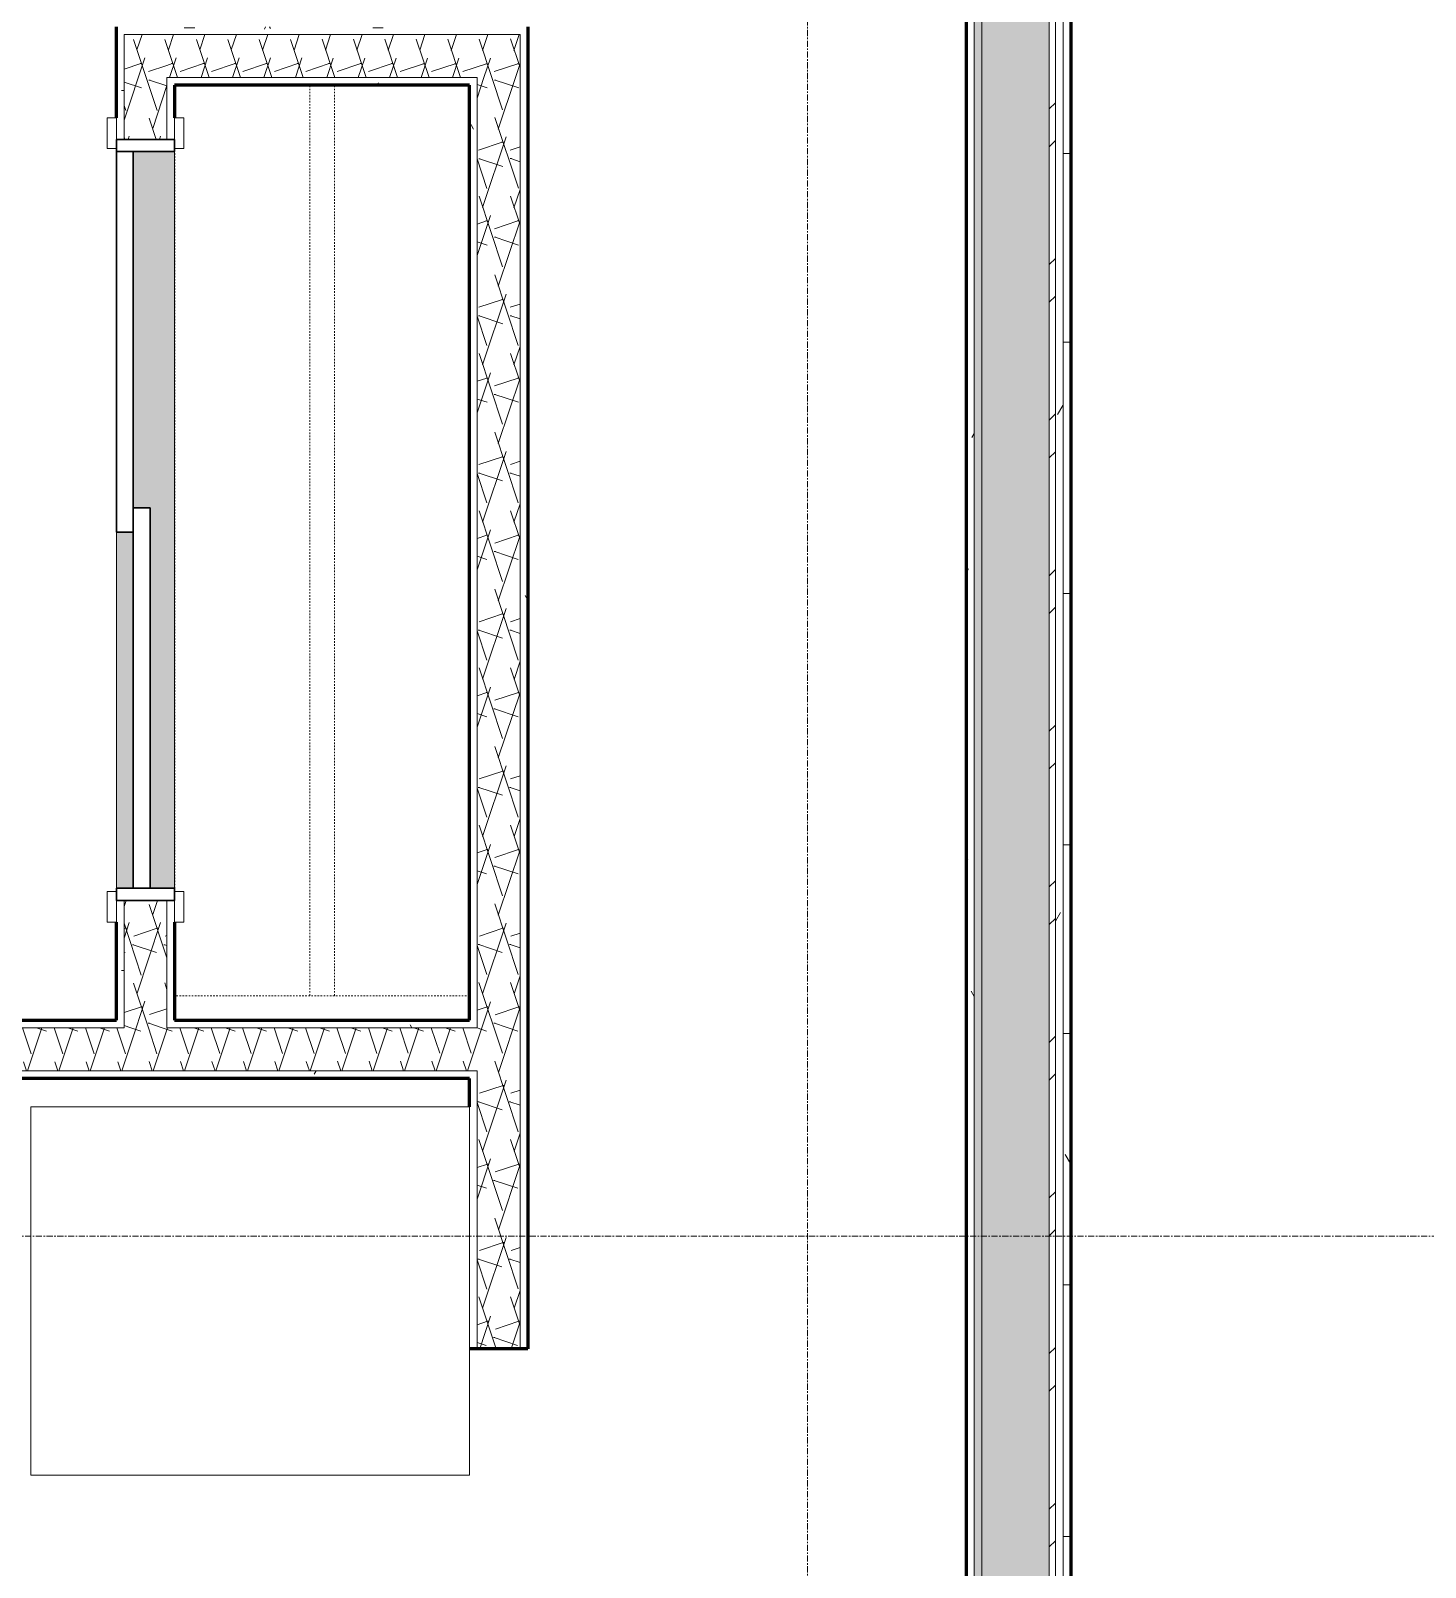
# Model space of a CAD drawing. Header units: inches. Extents: x -4169 to -1846, y 9706 to 12377.
# Drawn here: x -3217.6 to -3104, y 10140.2 to 10265.4 of the extents above; entities that cross this region are included whole.
import ezdxf

# ---------------------------------------------------------------- set-up
doc = ezdxf.new("R2010")
doc.units = ezdxf.units.IN
doc.header["$MEASUREMENT"] = 0
doc.linetypes.add('Dash', pattern=[0.25, 0.125, -0.125])
doc.linetypes.add('Grid Line 1_2_', pattern=[0.8749999999999999, 0.4999999999999999, -0.125, 0.125, -0.125])
for name, color, linetype, lineweight in [('0-1', 7, 'Continuous', 5), ('0-2', 50, 'Continuous', 18), ('A-DOOR-1', 250, 'Continuous', 9), ('A-DOOR-2', 90, 'Continuous', 30), ('A-DOOR-FRAM-1', 90, 'Continuous', 30), ('A-WALL', 113, 'Continuous', 18), ('A-WALL-1', 8, 'Continuous', 5), ('A-WALL-4', 10, 'Continuous', 60), ('A-WALL-5', 50, 'Continuous', 18), ('A-WALL-PATT-1', 250, 'Continuous', 9), ('A-WALL-PATT-2', 253, 'Continuous', 9), ('A-WALL-PATT-4', 111, 'Continuous', 9), ('I-WALL-2', 2, 'Continuous', 5), ('I-WALL-3', 2, 'Continuous', 60), ('Q-CASE-HDLN-1', 250, 'Dash', 9), ('Q-SPCQ-1', 250, 'Continuous', 9), ('S-GRID-1', 1, 'Grid Line 1_2_', 9)]:
    doc.layers.add(name, color=color, linetype=linetype, lineweight=lineweight)
pattern_1 = [(0, (0, 0), (20.48, 5.12), [0.845, -14.515, 0.845, -14.515, -81.92]), (0, (0, 0), (20.48, 5.12), [-30.72, 0.845, -29.875, 0.845, -14.515, -35.84]), (0, (0, 0), (20.48, 5.12), [-76.8, 0.845, -9.395, 0.845, -24.755]), (120, (7.68, 2.56), (-14.67405006737632, 15.1762002695053), [0.8449999999999999, -14.515, 0.8449999999999999, -14.515, -81.91999999999999]), (120, (7.68, 2.56), (-14.67405006737632, 15.1762002695053), [-30.72, 0.8449999999999999, -29.875, 0.8449999999999999, -14.515, -35.84]), (120, (7.68, 2.56), (-14.67405006737632, 15.1762002695053), [-76.79999999999998, 0.8449999999999999, -9.394999999999998, 0.8449999999999999, -24.755]), (240, (10.24, 12.8), (-5.805949932623669, -20.2962002695053), [0.845, -14.515, 0.845, -14.515, -81.92]), (240, (10.24, 12.8), (-5.805949932623669, -20.2962002695053), [-30.72, 0.845, -29.875, 0.845, -14.515, -35.84]), (240, (10.24, 12.8), (-5.805949932623669, -20.2962002695053), [-76.8, 0.845, -9.395, 0.845, -24.755])]
pattern_2 = [(161.57, (0.32, 0.32), (-2.560496184573631, -0.0005373861552858683), [0, -18.214, 2.022, 0]), (18.43, (-0.32, 0.32), (-2.560496184573631, 0.0005373861552860904), [0, -18.214, 2.022, 0]), (108.43, (0.32, 0.32), (1.279220909290681, -6.400876726295667), [6.069999999999999, -14.166]), (71.57, (-0.32, 0.32), (1.279220909290681, 6.400876726295667), [6.07, -14.166])]

# ---------------------------------------------------------------- blocks, each defined once
blk = doc.blocks.new('SLIDING - FLUSH - 5-0 x 6-8-2636084-ENLARGED RCP - 2ND FLOOR PLAN')
at = {"layer": 'A-DOOR-1'}
for p, q in [((-32.75000000000009, 3.250000000038136), (-30.25000000000009, 3.250000000038136)), ((-32.75000000000009, 2.500000000038504), (-32.75000000000009, 3.250000000038136)), ((-30.25000000000009, 3.250000000038136), (-30.25000000000009, 2.500000000038504)), ((30.24999999999991, 3.250000000038136), (32.74999999999989, 3.250000000038136)), ((30.24999999999991, 2.500000000038504), (30.24999999999991, 3.250000000038136)), ((32.74999999999989, 3.250000000038136), (32.74999999999989, 2.500000000038504)), ((-30.25000000000009, 2.500000000038504), (-32.75000000000009, 2.500000000038504)), ((32.74999999999989, 2.500000000038504), (30.24999999999991, 2.500000000038504)), ((-32.75000000000011, -2.250000000000026), (-30.25000000000012, -2.250000000000026)), ((-32.75000000000011, -3.000000000000026), (-32.75000000000011, -2.250000000000026)), ((-30.25000000000012, -2.250000000000026), (-30.25000000000012, -3.000000000000026)), ((30.24999999999989, -2.250000000000026), (32.74999999999988, -2.250000000000026)), ((30.24999999999989, -3.000000000000026), (30.24999999999989, -2.250000000000026)), ((32.74999999999988, -2.250000000000026), (32.74999999999988, -3.000000000000026)), ((-30.25000000000012, -3.000000000000026), (-32.75000000000011, -3.000000000000026)), ((32.74999999999988, -3.000000000000026), (30.24999999999989, -3.000000000000026))]:
    blk.add_line(p, q, dxfattribs=at)
at = {"layer": 'A-DOOR-2'}
for p, q in [((-1.000000000000097, 0.5000000000000034), (29.99999999999988, 0.5000000000000034)), ((-1.000000000000092, -0.8750000000000295), (-1.000000000000092, 0.5000000000000034)), ((29.99999999999988, 0.5000000000000034), (29.99999999999988, -0.8750000000000295)), ((-30.00000000000012, -0.8750000000000295), (0.9999999999999057, -0.8750000000000295)), ((-30.00000000000012, -2.250000000000026), (-30.00000000000012, -0.8750000000000295)), ((29.99999999999989, -0.8750000000000295), (-1.000000000000092, -0.8750000000000295)), ((0.9999999999999057, -0.8750000000000295), (0.9999999999999057, -2.250000000000026)), ((0.9999999999999057, -2.250000000000026), (-30.00000000000012, -2.250000000000026))]:
    blk.add_line(p, q, dxfattribs=at)
at = {"layer": 'A-DOOR-FRAM-1'}
for p, q in [((-31.0000000000001, 2.500000000038503), (-30.00000000000011, 2.500000000038503)), ((-31.0000000000001, -2.250000000000026), (-31.0000000000001, 2.500000000038503)), ((-30.00000000000011, 2.500000000038503), (-30.00000000000011, -2.250000000000026)), ((29.99999999999992, 2.500000000000038), (30.9999999999999, 2.500000000000038)), ((29.99999999999992, -2.249999999999949), (29.99999999999992, 2.500000000000038)), ((30.9999999999999, 2.500000000000038), (30.9999999999999, -2.249999999999949)), ((-30.00000000000011, -2.250000000000026), (-31.0000000000001, -2.250000000000026)), ((30.9999999999999, -2.249999999999949), (29.99999999999992, -2.249999999999949))]:
    blk.add_line(p, q, dxfattribs=at)
blk = doc.blocks.new('Refrigerator_-_Side-by-Side_6047 - 36_ X 30_-345559-ENLARGED RCP - 2ND FLOOR PLAN')
at = {"layer": 'Q-SPCQ-1'}
for p, q in [((17.87499999999981, 14.42220360188391), (-17.87500000000018, 14.42220360188391)), ((-17.87500000000018, 14.42220360188391), (-17.87500000000018, -15.57779639811609)), ((17.8749999999998, -15.57779639811608), (17.8749999999998, 14.42220360188391)), ((-17.87500000000018, -15.57779639811608), (17.87499999999981, -15.57779639811608))]:
    blk.add_line(p, q, dxfattribs=at)
blk = doc.blocks.new('OD_CW_Closet - OD_CW_Closet-2472542-ENLARGED RCP - 2ND FLOOR PLAN')
at = {"layer": 'Q-CASE-HDLN-1'}
for p, q in [((0.7377049180327883, -24.00000000000042), (0.7377049180327883, -9.272582701669305e-13)), ((0.7377049180327883, -9.285905377964807e-13), (6.737704919862468, -9.285905377964807e-13)), ((9.237704919862667, -9.285905377964807e-13), (69.7377049198625, -9.285905377964807e-13)), ((72.2377049198627, -9.285905377964807e-13), (74.89688450085859, -9.285905377964807e-13)), ((0.7377049180327883, -11.00000000000065), (74.89688450085859, -11.00000000000065)), ((0.7377049180327883, -13.00000000000065), (74.89688450085859, -13.00000000000065))]:
    blk.add_line(p, q, dxfattribs=at)
blk = doc.blocks.new('CTR - 1st Phase - Unit Layouts_rvt-1-ENLARGED RCP - 2ND FLOOR PLAN')
at = {"layer": 'A-WALL-1'}
h = blk.add_hatch(color=256, dxfattribs=at)
h.paths.add_polyline_path([(-3209.271872237146, 10195.52205760293), (-3209.271872237146, 10224.52205760293), (-3210.646872237158, 10224.52205760293), (-3210.646872237158, 10195.52205760293)], flags=0)
h.paths.add_polyline_path([(-3206.162491017572, 10195.52205760293), (-3205.896872237422, 10195.52205760293), (-3205.896872237422, 10255.52205760293), (-3209.271872237145, 10255.52205760293), (-3209.271872237146, 10226.52205760293), (-3207.896872237157, 10226.52205760293), (-3207.896872237157, 10195.52205760293), (-3206.521872237448, 10195.52205760293)], flags=0)
at = {"layer": 'A-WALL-PATT-1'}
h = blk.add_hatch(dxfattribs=at)
h.set_pattern_fill('FP_1', color=256, style=0, pattern_type=2)
h.set_pattern_definition(pattern_1)
h.paths.add_polyline_path([(-3210.021872237453, 10184.78309572502), (-3210.021872237453, 10194.52205760293), (-3210.646872237171, 10194.52205759859), (-3210.646872237453, 10184.78309572502)], flags=0)
h.paths.add_polyline_path([(-3210.021872237421, 10256.52205760293), (-3210.021872237421, 10265.68123718579), (-3210.646872237417, 10265.68123718579), (-3210.646872237146, 10256.52205760707)], flags=0)
h = blk.add_hatch(dxfattribs=at)
h.set_pattern_fill('FP_1', color=256, style=0, pattern_type=2)
h.set_pattern_definition(pattern_1)
h.paths.add_polyline_path([(-3204.373736688894, 10265.05623718579), (-3177.123736682538, 10265.05623718579), (-3177.123736682538, 10265.68123718579), (-3210.021872237421, 10265.68123718579), (-3210.021872237421, 10265.05623718579), (-3205.896872237418, 10265.05623718579)], flags=0)
h = blk.add_hatch(dxfattribs=at)
h.set_pattern_fill('FP_1', color=256, style=0, pattern_type=2)
h.set_pattern_definition(pattern_1)
h.paths.add_polyline_path([(-3177.74873668254, 10158.02205760306), (-3177.123736682541, 10158.02205760306), (-3177.123736682538, 10265.05623718579), (-3177.74873668254, 10265.05623718579), (-3177.74873668254, 10180.658095725)], flags=0)
h = blk.add_hatch(dxfattribs=at)
h.set_pattern_fill('FP_1', color=256, style=0, pattern_type=2)
h.set_pattern_definition(pattern_1)
h.paths.add_polyline_path([(-3181.248736682572, 10260.93123718578), (-3181.248736682572, 10261.55623718578), (-3205.896872237418, 10261.55623718578), (-3205.896872237418, 10260.93123718578), (-3181.873736682571, 10260.93123718578)], flags=0)
h = blk.add_hatch(dxfattribs=at)
h.set_pattern_fill('FP_1', color=256, style=0, pattern_type=2)
h.set_pattern_definition(pattern_1)
h.paths.add_polyline_path([(-3181.248736682573, 10158.02205760306), (-3181.248736682573, 10180.65809572501), (-3181.873736682574, 10180.65809572501), (-3181.873736682574, 10158.02205760306)], flags=0)
h.paths.add_polyline_path([(-3181.873736682574, 10184.15809572501), (-3181.248736682573, 10184.15809572501), (-3181.248736682572, 10260.93123718578), (-3181.873736682571, 10260.93123718578), (-3181.873736682574, 10184.70024538965)], flags=0)
h = blk.add_hatch(dxfattribs=at)
h.set_pattern_fill('FP_1', color=256, style=0, pattern_type=2)
h.set_pattern_definition(pattern_1)
h.paths.add_polyline_path([(-3181.873736683026, 10184.15809572502), (-3181.873736682779, 10184.78309569971), (-3206.521872237461, 10184.78309572502), (-3206.521872237461, 10184.15809572502), (-3181.878866486038, 10184.15809572502)], flags=0)
h.paths.add_polyline_path([(-3334.473736679307, 10184.15809572502), (-3210.021872237453, 10184.15809572502), (-3210.021872237453, 10184.78309572502), (-3334.473736679307, 10184.78309572502), (-3334.473736679307, 10184.17046443232)], flags=0)
h = blk.add_hatch(dxfattribs=at)
h.set_pattern_fill('FP_1', color=256, style=0, pattern_type=2)
h.set_pattern_definition(pattern_1)
h.paths.add_polyline_path([(-3236.22375027689, 10180.03309572501), (-3181.873736682779, 10180.03309572501), (-3181.873736682779, 10180.65809572501), (-3334.473736679307, 10180.65809572501), (-3334.473736679307, 10180.03309572501), (-3260.223736683112, 10180.03309572501)], flags=0)
at = {"layer": 'A-WALL-PATT-2'}
h = blk.add_hatch(dxfattribs=at)
h.set_pattern_fill('FP_2', color=256, style=0, pattern_type=2)
h.set_pattern_definition(pattern_2)
h.paths.add_polyline_path([(-3210.021872237453, 10184.15809572502), (-3206.521872237461, 10184.15809572502), (-3206.521872237448, 10194.52205760293), (-3210.021872237453, 10194.52205760293), (-3210.021872237453, 10184.65509071974)], flags=0)
h.paths.add_polyline_path([(-3210.021872237421, 10256.52205760293), (-3206.52187223742, 10256.52205760293), (-3206.52187223742, 10265.05623718579), (-3210.021872237421, 10265.05623718579), (-3210.021872237421, 10259.18320424025)], flags=0)
h = blk.add_hatch(dxfattribs=at)
h.set_pattern_fill('FP_2', color=256, style=0, pattern_type=2)
h.set_pattern_definition(pattern_2)
h.paths.add_polyline_path([(-3202.497722241259, 10261.55623718578), (-3177.74873668254, 10261.55623718578), (-3177.74873668254, 10265.05623718579), (-3206.52187223742, 10265.05623718579), (-3206.52187223742, 10261.55623718578), (-3204.373736688894, 10261.55623718578)], flags=0)
h = blk.add_hatch(dxfattribs=at)
h.set_pattern_fill('FP_2', color=256, style=0, pattern_type=2)
h.set_pattern_definition(pattern_2)
h.paths.add_polyline_path([(-3177.74873668254, 10158.02205760306), (-3177.74873668254, 10261.55623718578), (-3181.248736682572, 10261.55623718578), (-3181.248736682573, 10158.02205760306)], flags=0)
h = blk.add_hatch(dxfattribs=at)
h.set_pattern_fill('FP_2', color=256, style=0, pattern_type=2)
h.set_pattern_definition(pattern_2)
h.paths.add_polyline_path([(-3181.873736682779, 10180.65809572501), (-3181.248736682584, 10180.65809572507), (-3181.248736682573, 10184.15809572501), (-3336.223736679307, 10184.15809572502), (-3336.223736679307, 10180.65809572501), (-3194.056230230881, 10180.65809572501)], flags=0)
at = {"layer": 'A-WALL-4'}
for p, q in [((-3210.646872237417, 10258.27205760292), (-3210.646872237414, 10265.68123718578)), ((-3177.123736682536, 10265.68123718577), (-3177.123736682537, 10265.05623718577)), ((-3177.123736682537, 10265.05623718577), (-3177.123736682537, 10260.93123718577)), ((-3205.896872237417, 10260.93123718578), (-3205.896872237418, 10258.27205760292)), ((-3181.873736682537, 10260.93123718577), (-3205.896872237417, 10260.93123718578)), ((-3181.873736682569, 10184.783095725), (-3181.873736682537, 10260.93123718577)), ((-3177.123736682537, 10260.93123718577), (-3177.123736682579, 10158.02205760305)), ((-3210.64687223745, 10184.78309572501), (-3210.646872237446, 10192.77205760292)), ((-3205.896872237447, 10192.77205760292), (-3205.89687223745, 10184.78309572501)), ((-3336.973736685024, 10184.78309572506), (-3210.64687223745, 10184.78309572501)), ((-3205.89687223745, 10184.78309572501), (-3181.873736682569, 10184.783095725)), ((-3181.87373668257, 10180.033095725), (-3336.973736685025, 10180.03309572506)), ((-3181.873736682571, 10177.72059572562), (-3181.87373668257, 10180.033095725)), ((-3177.123736682579, 10158.02205760305), (-3181.873736682579, 10158.02205760305))]:
    blk.add_line(p, q, dxfattribs=at)
at = {"layer": 'A-WALL-5'}
for p, q in [((-3210.021872237414, 10265.05623718578), (-3210.021872237418, 10256.52205760292)), ((-3206.521872237414, 10265.05623718578), (-3210.021872237414, 10265.05623718578)), ((-3205.896872237415, 10265.05623718578), (-3206.521872237414, 10265.05623718578)), ((-3205.896872237414, 10265.05623718578), (-3177.748736682536, 10265.05623718577)), ((-3177.748736682537, 10261.55623718577), (-3177.748736682536, 10265.05623718577)), ((-3206.521872237416, 10261.55623718578), (-3206.521872237418, 10256.52205760292)), ((-3205.896872237417, 10261.55623718578), (-3206.521872237416, 10261.55623718578)), ((-3205.896872237416, 10261.55623718578), (-3181.248736682537, 10261.55623718577)), ((-3181.248736682538, 10260.93123718577), (-3181.248736682537, 10261.55623718577)), ((-3181.248736682569, 10184.158095725), (-3181.248736682538, 10260.93123718577)), ((-3177.748736682537, 10260.93123718577), (-3177.748736682537, 10261.55623718577)), ((-3177.748736682579, 10158.02205760305), (-3177.748736682537, 10260.93123718577)), ((-3205.896872237445, 10195.52205760292), (-3205.896872237419, 10255.52205760292)), ((-3210.646872237432, 10224.52205760292), (-3210.646872237445, 10195.52205760292)), ((-3210.021872237446, 10194.52205760292), (-3210.02187223745, 10184.78309572501)), ((-3206.521872237446, 10194.52205760292), (-3206.52187223745, 10184.78309572501)), ((-3210.02187223745, 10184.15809572501), (-3210.02187223745, 10184.78309572501)), ((-3206.52187223745, 10184.15809572501), (-3206.52187223745, 10184.78309572501)), ((-3336.973736685024, 10184.15809572506), (-3210.02187223745, 10184.15809572501)), ((-3206.52187223745, 10184.15809572501), (-3181.873736682569, 10184.158095725)), ((-3181.248736682569, 10184.158095725), (-3181.873736682569, 10184.158095725)), ((-3336.973736685025, 10180.65809572506), (-3181.87373668257, 10180.658095725)), ((-3181.24873668257, 10180.658095725), (-3181.87373668257, 10180.658095725)), ((-3181.248736682579, 10158.02205760305), (-3181.248736682571, 10180.658095725))]:
    blk.add_line(p, q, dxfattribs=at)
at = {"layer": '0-2'}
for name, p, rotation in [('OD_CW_Closet - OD_CW_Closet-2472542-ENLARGED RCP - 2ND FLOOR PLAN', (-3205.873736688648, 10186.03435268309), 90.00000000001617), ('SLIDING - FLUSH - 5-0 x 6-8-2636084-ENLARGED RCP - 2ND FLOOR PLAN', (-3208.396872237154, 10225.52205760292), 269.9999999999763)]:
    blk.add_blockref(name, p, dxfattribs=dict(at, rotation=rotation))
blk.add_blockref('Refrigerator_-_Side-by-Side_6047 - 36_ X 30_-345559-ENLARGED RCP - 2ND FLOOR PLAN', (-3199.748736682785, 10163.29839212374), dxfattribs=at)
blk = doc.blocks.new('CTR - 1st Phase - Shell_rvt-1-ENLARGED RCP - 2ND FLOOR PLAN')
at = {"layer": 'S-GRID-1'}
for p, q in [((-3154.323736679695, 9836.179692344092), (-3154.323736679675, 12344.54045190506)), ((-1846.456384802929, 10167.18939611052), (-4136.464459160498, 10167.18939611053))]:
    blk.add_line(p, q, dxfattribs=at)

msp = doc.modelspace()

# ---------------------------------------------------------------- hatches: boundary and pattern name
at = {"layer": 'A-WALL-PATT-4'}
h = msp.add_hatch(dxfattribs=at)
h.set_pattern_fill('FP_2', color=256, style=0, pattern_type=2)
h.set_pattern_definition(pattern_2)
h.paths.add_polyline_path([(-3134.623736679308, 9988.439396110527), (-3134.623736679305, 10356.03939610926), (-3140.123736679305, 10356.03939610926), (-3140.123736679308, 9988.439396110527)], flags=0)
h = msp.add_hatch(dxfattribs=at)
h.set_pattern_fill('FP_38', color=256, style=0, pattern_type=2)
h.set_pattern_definition([(45, (0, 0), (-6.335676759431466, 6.335676759431466), []), (45, (0, 9.6), (-6.335676759431466, 6.335676759431466), [])])
h.paths.add_polyline_path([(-3134.623736679308, 9988.439396110529), (-3134.123736679314, 9988.439396110529), (-3134.123736679313, 10356.03939610926), (-3134.623736679305, 10356.03939610926), (-3134.623736679307, 10006.45399460284)], flags=0)
h = msp.add_hatch(dxfattribs=at)
h.set_pattern_fill('FP_1', color=256, style=0, pattern_type=2)
h.set_pattern_definition(pattern_1)
h.paths.add_polyline_path([(-3134.123736679314, 9988.439396110529), (-3133.498736679314, 9988.439396110529), (-3133.498736679311, 10356.03939610926), (-3134.123736679312, 10356.03939610926), (-3134.123736679314, 10006.45399460284)], flags=0)
h = msp.add_hatch(dxfattribs=at)
h.set_pattern_fill('FP_1', color=256, style=0, pattern_type=2)
h.set_pattern_definition(pattern_1)
h.paths.add_polyline_path([(-3141.373736679308, 9988.439396110529), (-3140.748736679308, 9988.439396110529), (-3140.748736679305, 10355.41439610926), (-3141.373736679305, 10355.41439610926), (-3141.373736679307, 10103.80432002606), (-3141.123736681421, 10103.80432002606), (-3141.123736681422, 10031.80432002606), (-3141.373736679307, 10031.80432002606), (-3141.373736679307, 10006.45399460284)], flags=0)
h = msp.add_hatch(dxfattribs=at)
h.set_pattern_fill('FP_1', color=256, style=0, pattern_type=2)
h.set_pattern_definition(pattern_1)
h.paths.add_polyline_path([(-3133.498736679314, 9988.439396110529), (-3132.873736679308, 9988.439396110529), (-3132.873736679308, 10031.79973023879), (-3133.123736681048, 10031.79973023878), (-3133.123736681047, 10103.79973023879), (-3132.873736679308, 10103.79973023879), (-3132.873736679305, 10355.41439610926), (-3133.498736679311, 10355.41439610926), (-3133.498736679313, 10006.45399460284)], flags=0)
at = {"layer": 'I-WALL-2'}
msp.add_hatch(color=256, dxfattribs=at).paths.add_polyline_path([(-3140.748736679308, 9988.439396110529), (-3140.123736679308, 9988.439396110529), (-3140.123736679305, 10356.03939610926), (-3140.748736679305, 10356.03939610926), (-3140.748736679308, 10006.45399460284)], flags=0)

# ---------------------------------------------------------------- linework, layer by layer
at = {"layer": 'A-WALL'}
for p, q in [((-3140.748736679305, 9988.439396110518), (-3140.748736679309, 10356.03939610925)), ((-3140.123736679304, 9988.439396110518), (-3140.123736679308, 10356.03939610925)), ((-3134.623736679304, 9988.439396110518), (-3134.623736679308, 10356.03939610925)), ((-3134.123736679305, 9988.439396110518), (-3134.123736679308, 10356.03939610925)), ((-3133.498736679304, 9988.439396110518), (-3133.498736679308, 10356.03939610925))]:
    msp.add_line(p, q, dxfattribs=at)
at = {"layer": 'I-WALL-3'}
for p, q in [((-3141.373736679306, 10103.80432002605), (-3141.373736679308, 10355.41439610925)), ((-3132.873736679309, 10355.41439610925), (-3132.873736679306, 10103.79973023878))]:
    msp.add_line(p, q, dxfattribs=at)

# ---------------------------------------------------------------- block references
at = {"layer": '0-1'}
for name in ['CTR - 1st Phase - Shell_rvt-1-ENLARGED RCP - 2ND FLOOR PLAN', 'CTR - 1st Phase - Unit Layouts_rvt-1-ENLARGED RCP - 2ND FLOOR PLAN']:
    msp.add_blockref(name, (0, 0), dxfattribs=at)

doc.saveas('drawing.dxf')
